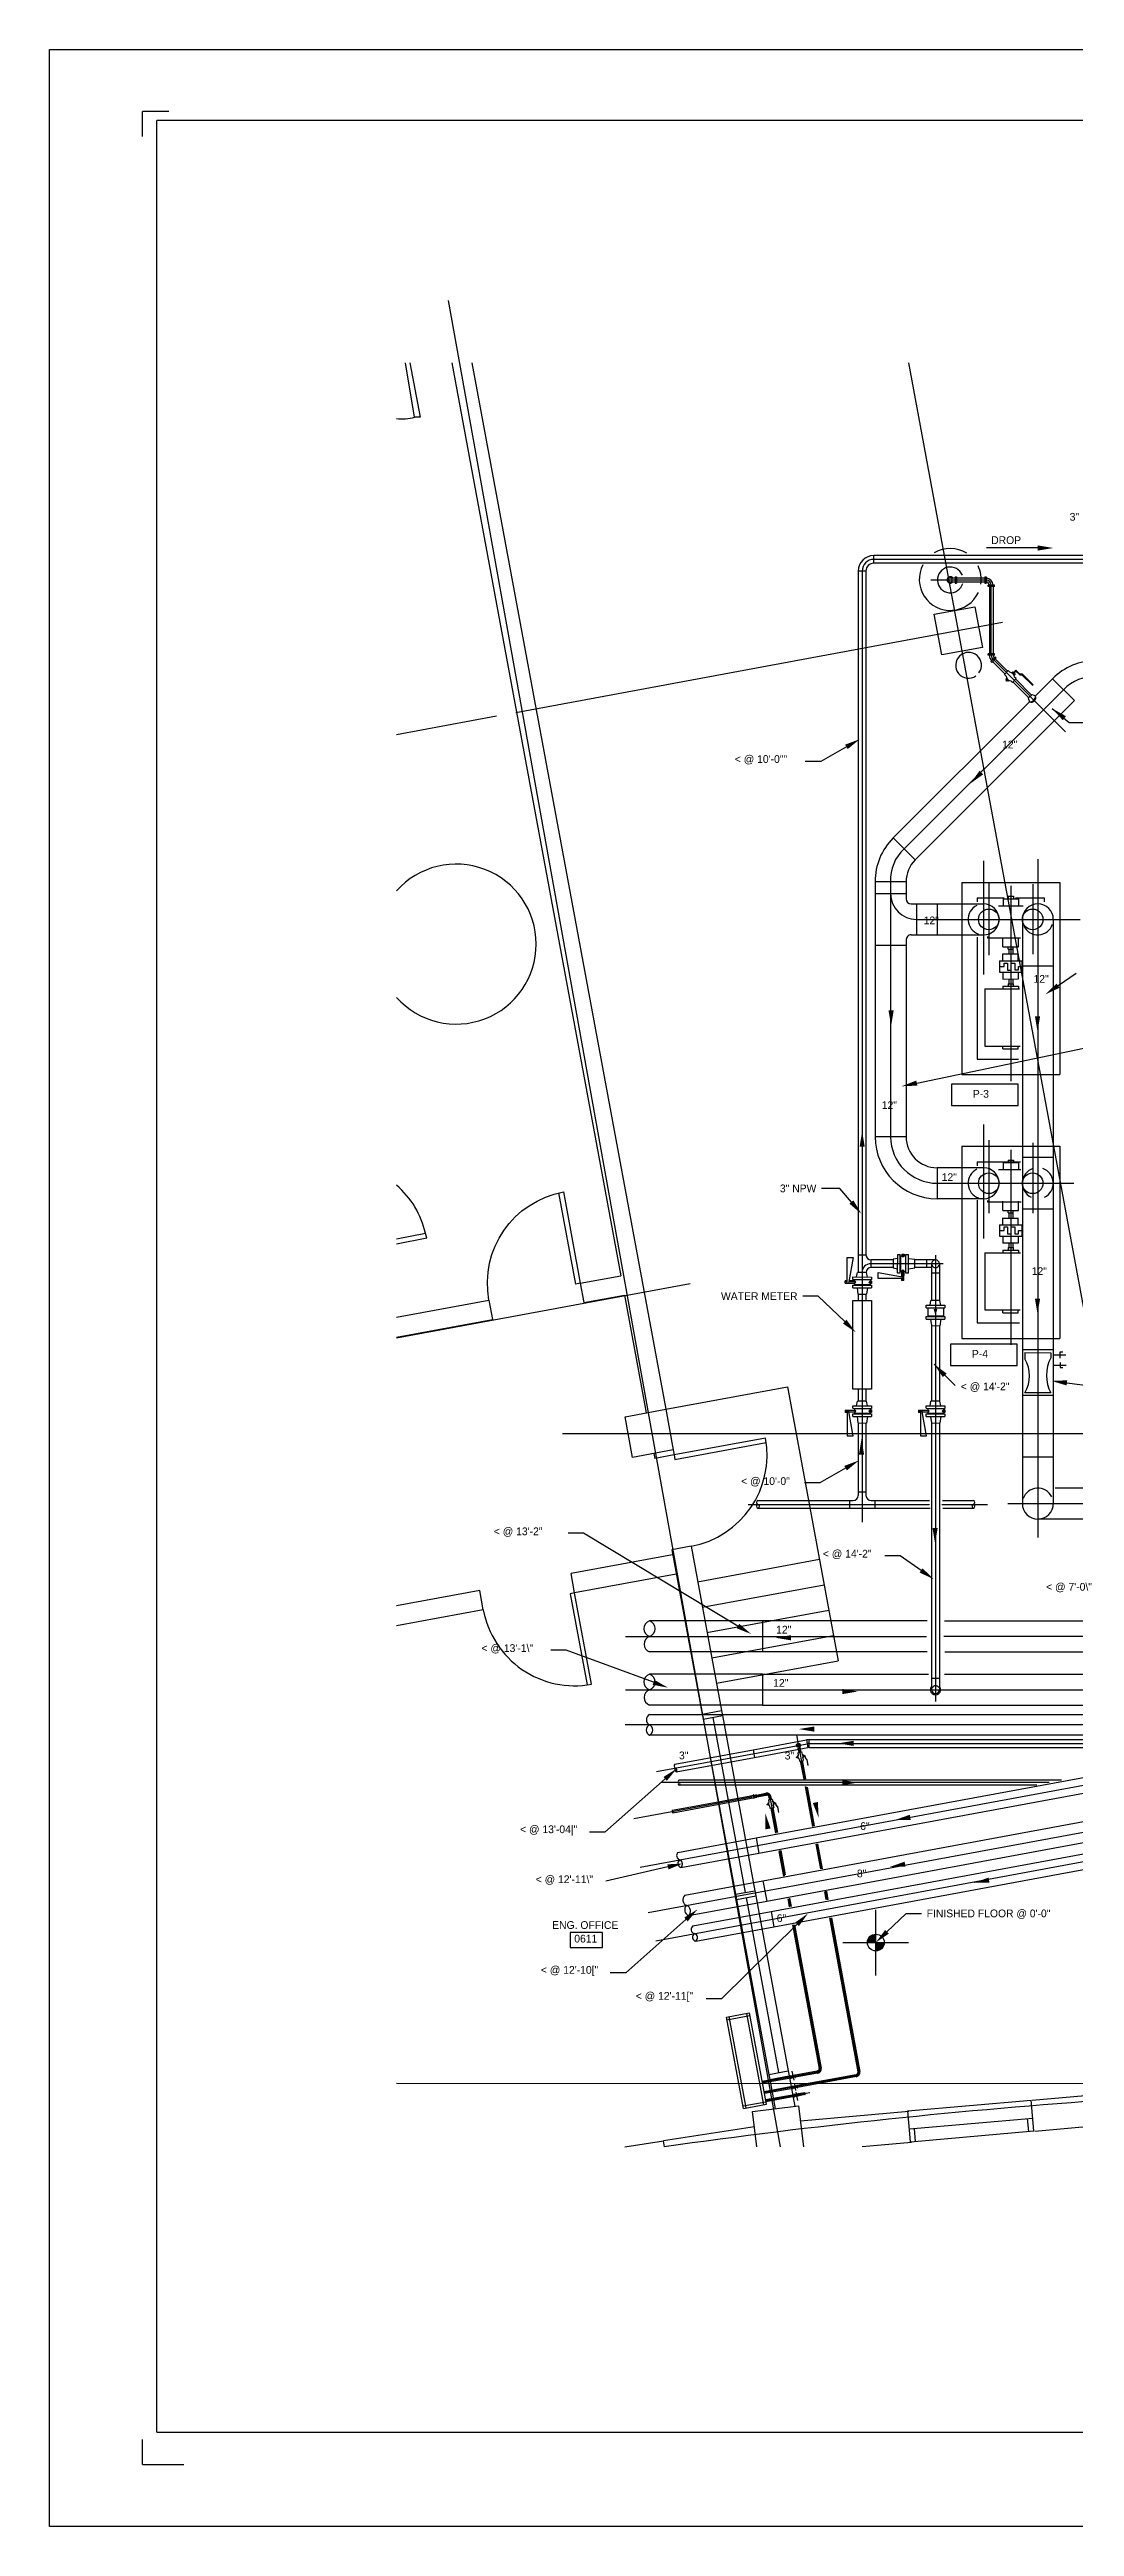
# Model space of a CAD drawing. Extents: x 0 to 1722, y 0 to 1477.
# Drawn here: x 0 to 397, y 0 to 960 of the extents above; entities that cross this region are included whole.
import ezdxf
from ezdxf.enums import TextEntityAlignment as Align

# ---------------------------------------------------------------- set-up
doc = ezdxf.new("R2010")
doc.units = 0
doc.header["$LTSCALE"] = 8.33
for name, pattern in [('CENTER', [0]), ('DASHED2', [0]), ('HIDDEN', [0])]:
    doc.linetypes.add(name, pattern=pattern)
doc.layers.get('0').update_dxf_attribs({"linetype": 'CONTINUOUS'})
for name, color, linetype in [('A-COLLINE', 9, 'CENTER'), ('A-COLUMN', 9, 'CONTINUOUS'), ('A-RMNAME', 9, 'CONTINUOUS'), ('A-WALL', 9, 'CONTINUOUS'), ('JUNK', 7, 'CONTINUOUS'), ('M-CHWNEW', 3, 'CONTINUOUS'), ('M-CL', 9, 'CENTER'), ('M-CWPEXIST', 7, 'DASHED2'), ('M-CWPNEW', 4, 'CONTINUOUS'), ('M-EQPAD', 9, 'CONTINUOUS'), ('M-EQUIP', 5, 'CONTINUOUS'), ('M-MUWATER', 2, 'CONTINUOUS'), ('M-STEAMEXIST', 18, 'HIDDEN'), ('M-TEXT', 2, 'CONTINUOUS'), ('TITLEBLK', 7, 'CONTINUOUS')]:
    doc.layers.add(name, color=color, linetype=linetype)

# ---------------------------------------------------------------- blocks, each defined once
blk = doc.blocks.new('CA-1-8$0$SDOOR')
at = {"color": 0}
for p, q in [((0, 1), (0, 0)), ((0.049, 0), (0.049, 0.999)), ((0, 0), (0.049, 0))]:
    blk.add_line(p, q, dxfattribs=at)
blk.add_arc((0, 0), 1, 0, 90, dxfattribs=at)

msp = doc.modelspace()

# ---------------------------------------------------------------- linework, layer by layer
at = {"color": 0}
msp.add_lwpolyline([(0, 0), (0, 960), (1344, 960), (1344, 0), (0, 0)], close=True, dxfattribs=at)
at = {"layer": 'A-COLLINE', "color": 0}
for p, q in [((154.38, 862.75), (283.09, 147.15)), ((422.01, 356.82), (332.88, 838.61)), ((369.18, 737.87), (180.64, 702.98)), ((173.14, 701.6), (134.45, 694.44)), ((248.15, 481.57), (134.45, 460.54)), ((198.74, 423.66), (1105.46, 423.3)), ((1105.46, 171.3), (134.45, 171.7))]:
    msp.add_line(p, q, dxfattribs=at)
msp.add_arc((586.26, -2329.24), 2500.75, 89.97619, 98.00328, dxfattribs=at)
at = {"layer": 'A-COLUMN', "color": 0}
for p, q in [((342.78, 741.12), (358.52, 744.03)), ((345.69, 725.38), (342.78, 741.12)), ((358.52, 744.03), (361.43, 728.29)), ((361.43, 728.29), (345.69, 725.38)), ((222.98, 430.07), (238.72, 432.98)), ((238.72, 432.98), (241.63, 417.25)), ((225.89, 414.34), (222.98, 430.07)), ((241.63, 417.25), (225.89, 414.34)), ((272.35, 160.82), (290.22, 163.01)), ((274.03, 147.15), (272.35, 160.82)), ((290.22, 163.01), (292.16, 147.15))]:
    msp.add_line(p, q, dxfattribs=at)
at = {"layer": 'A-RMNAME', "color": 0}
for p, q in [((201.7, 230.26), (201.69, 224.38)), ((201.69, 224.38), (214.27, 224.37)), ((214.28, 230.25), (201.7, 230.26)), ((214.27, 224.37), (214.28, 230.25))]:
    msp.add_line(p, q, dxfattribs=at)
at = {"layer": 'A-WALL', "color": 0}
for p, q in [((141.45, 817.48), (137.87, 838.61)), ((139.65, 838.61), (143.55, 817.52)), ((155.92, 838.61), (221.38, 484.75)), ((163.67, 838.61), (238.72, 432.98)), ((143.55, 817.52), (141.45, 817.48)), ((145.63, 501.13), (134.45, 498.93)), ((134.45, 497.15), (146.17, 499.38)), ((146.17, 499.38), (145.63, 501.13)), ((205.65, 481.84), (221.38, 484.75)), ((205.65, 481.84), (207.04, 474.35)), ((134.45, 468.67), (170.25, 475.3)), ((170.25, 475.3), (171.64, 467.8)), ((207.04, 474.35), (222.77, 477.26)), ((222.77, 477.26), (231.22, 431.59)), ((134.45, 460.92), (171.64, 467.8)), ((238.72, 432.98), (285.91, 441.71)), ((285.91, 441.71), (305.56, 335.51)), ((234.13, 415.86), (234.49, 413.89)), ((241.99, 415.28), (234.49, 413.89)), ((241.63, 417.25), (241.99, 415.28)), ((241.39, 376.59), (202.06, 369.31)), ((248.54, 379.88), (241.04, 378.49)), ((241.04, 378.49), (252.82, 314.83)), ((248.54, 379.88), (260.32, 316.22)), ((251.09, 366.11), (298.28, 374.85)), ((203.45, 361.82), (202.06, 369.31)), ((242.78, 369.09), (203.45, 361.82)), ((252.9, 356.28), (300.1, 365.01)), ((166.66, 362.76), (134.45, 356.81)), ((168.05, 355.27), (134.45, 349.05)), ((168.05, 355.27), (166.66, 362.76)), ((254.72, 346.45), (301.92, 355.18)), ((256.54, 336.61), (303.74, 345.35)), ((258.36, 326.78), (305.56, 335.51)), ((252.82, 314.83), (260.32, 316.22)), ((252.82, 314.83), (253.18, 312.86)), ((253.18, 312.86), (260.68, 314.25)), ((253.18, 312.86), (265.73, 245.01)), ((256.93, 313.56), (269.48, 245.71)), ((260.32, 316.22), (260.68, 314.25)), ((260.68, 314.25), (273.23, 246.4)), ((265.73, 245.01), (273.23, 246.4)), ((265.73, 245.01), (266.1, 243.05)), ((266.1, 243.05), (273.6, 244.43)), ((266.1, 243.05), (278.65, 175.2)), ((269.85, 243.74), (282.4, 175.89)), ((273.23, 246.4), (273.6, 244.43)), ((273.6, 244.43), (286.15, 176.59)), ((278.65, 175.2), (286.15, 176.59)), ((278.65, 175.2), (279.01, 173.23)), ((279.01, 173.23), (286.51, 174.62)), ((279.01, 173.23), (281.11, 161.89)), ((286.15, 176.59), (286.51, 174.62)), ((286.51, 174.62), (288.7, 162.82)), ((332.52, 161.03), (380.33, 165.26)), ((332.52, 161.03), (380.33, 165.26)), ((381.39, 153.3), (380.33, 165.26)), ((434.37, 169.9), (380.7, 165.1)), ((273.08, 154.87), (237.86, 149.46)), ((332.89, 160.81), (290.95, 157.06)), ((333.57, 149.08), (332.52, 161.03)), ((333.13, 154.06), (380.95, 158.28)), ((335.57, 149.25), (335.13, 154.23)), ((379.4, 153.13), (378.96, 158.11)), ((435.1, 157.92), (381.77, 153.14)), ((222.84, 147.15), (237.86, 149.46)), ((238.21, 147.15), (237.86, 149.46)), ((333.96, 148.86), (314.89, 147.15)), ((333.57, 149.08), (381.39, 153.3)), ((333.57, 149.08), (381.39, 153.3))]:
    msp.add_line(p, q, dxfattribs=at)
for centre, radius, start, end in [((136.83, 833.92), 17.07, 261.9829, 285.70301), ((157.56, 613.29), 31, 221.79896, 138.20104), ((112.08, 493.79), 34.34, 12.33228, 49.37152)]:
    msp.add_arc(centre, radius, start, end, dxfattribs=at)
at = {"layer": 'JUNK', "color": 0}
for p, q in [((46.18, 936), (36, 936)), ((36, 926.25), (36, 936)), ((36, 24), (36, 33.75)), ((36, 24), (51.98, 24))]:
    msp.add_line(p, q, dxfattribs=at)
at = {"layer": 'M-CHWNEW', "color": 0}
for p, q in [((349, 755.19), (349, 755.19)), ((349, 755.19), (350.89, 755.19)), ((349, 753.69), (350.89, 753.69)), ((350.89, 755.69), (351.4, 755.69)), ((350.89, 755.69), (350.89, 753.19)), ((350.89, 753.19), (351.4, 753.19)), ((351.4, 755.69), (351.4, 753.19)), ((351.4, 755.19), (362.38, 755.19)), ((351.4, 753.69), (362.38, 753.69)), ((362.38, 755.69), (362.88, 755.69)), ((362.38, 755.69), (362.38, 753.19)), ((362.38, 753.19), (362.88, 753.19)), ((362.88, 755.69), (362.88, 753.19)), ((363.64, 751.93), (363.64, 752.43)), ((366.14, 752.43), (363.64, 752.43)), ((366.14, 751.93), (363.64, 751.93)), ((364.14, 751.93), (364.14, 725.74)), ((365.64, 751.93), (365.64, 725.74)), ((366.14, 751.93), (366.14, 752.43)), ((363.64, 725.25), (363.64, 725.74)), ((366.14, 725.74), (363.64, 725.74)), ((366.14, 725.25), (363.64, 725.25)), ((364.67, 722.77), (366.44, 724.54)), ((365.03, 722.41), (364.67, 722.77)), ((365.03, 722.41), (366.8, 724.18)), ((365.38, 722.77), (370.15, 718)), ((366.14, 725.25), (366.14, 725.74)), ((366.8, 724.18), (366.44, 724.54)), ((366.44, 723.83), (371.2, 719.07)), ((369.96, 717.8), (371.4, 719.28)), ((370.6, 717.17), (369.96, 717.8)), ((370.52, 716.04), (370.84, 716.37)), ((371.4, 715.17), (370.52, 716.04)), ((370.84, 715.72), (370.56, 715.43)), ((370.56, 715.43), (370.74, 715.25)), ((370.74, 715.25), (371.03, 715.54)), ((372.04, 718.65), (371.4, 719.28)), ((371.74, 715.51), (371.4, 715.17)), ((373.13, 714.7), (372.49, 715.32)), ((372.85, 718.43), (373.26, 718.85)), ((373.13, 714.7), (374.57, 716.17)), ((373.26, 718.85), (374.14, 717.99)), ((373.29, 714.86), (379.37, 708.78)), ((374.44, 719.41), (373.59, 718.53)), ((374.14, 717.99), (373.72, 717.55)), ((373.77, 718.36), (374.45, 719.05)), ((374.57, 716.17), (373.93, 716.8)), ((374.33, 715.93), (380.44, 709.83)), ((375.95, 717.93), (374.44, 719.41)), ((374.45, 719.05), (375.89, 717.64)), ((375.89, 717.64), (376.87, 717.57)), ((376.94, 717.88), (375.95, 717.93)), ((376.87, 717.57), (380.9, 713.62)), ((381.09, 713.81), (376.94, 717.88)), ((380.9, 713.62), (381.09, 713.81)), ((388.61, 716.14), (382, 709.52)), ((388.61, 716.14), (397.1, 707.65)), ((379.68, 707.21), (326.9, 654.43)), ((397.1, 707.65), (335.39, 645.94)), ((380.66, 710.04), (379.16, 708.57)), ((379.16, 708.57), (379.68, 707.21)), ((380.66, 710.04), (382, 709.52)), ((326.9, 654.43), (335.39, 645.94)), ((319.88, 637.46), (319.88, 538.6)), ((331.87, 637.46), (319.88, 637.46)), ((331.87, 637.46), (331.87, 630.86)), ((319.87, 632.86), (331.87, 632.86)), ((333.87, 628.86), (361.87, 628.86)), ((335.87, 628.86), (335.87, 616.86)), ((343.87, 628.86), (343.87, 616.86)), ((331.88, 614.66), (331.88, 538.6)), ((333.87, 616.86), (361.87, 616.86)), ((376.91, 622.86), (376.91, 396.46)), ((388.91, 622.86), (388.91, 396.46)), ((319.87, 612.86), (331.87, 612.86)), ((376.91, 604.86), (388.91, 604.86)), ((331.88, 538.6), (319.88, 538.6)), ((388.91, 530.6), (376.91, 530.6)), ((361.88, 526.6), (343.88, 526.6)), ((343.88, 526.6), (343.88, 514.6)), ((361.88, 514.6), (343.88, 514.6)), ((388.91, 510.6), (376.91, 510.6)), ((376.91, 456.13), (388.91, 456.13)), ((388.91, 454.16), (393.79, 454.16)), ((391.55, 455.23), (392.56, 455.23)), ((391.55, 452.78), (391.55, 455.23)), ((388.91, 450.11), (393.86, 450.11)), ((391.52, 451.18), (391.52, 449.19)), ((391.52, 449.19), (392.56, 449.19)), ((376.91, 438.46), (388.91, 438.46)), ((388.91, 414.46), (376.91, 414.46)), ((481.84, 402.46), (389.69, 402.46)), ((428.27, 390.46), (382.91, 390.46)), ((272.56, 301.04), (293.22, 304.86)), ((272.56, 301.04), (273.11, 298.09)), ((273.11, 298.09), (293.77, 301.91)), ((273.76, 266.86), (440.96, 297.79)), ((289.28, 298.13), (289.69, 298.21)), ((289.29, 298.1), (289.7, 298.17)), ((289.29, 298.06), (289.7, 298.14)), ((289.97, 298.6), (289.63, 298.54)), ((289.63, 298.54), (289.76, 297.8)), ((290.11, 297.87), (289.76, 297.8)), ((289.92, 299.9), (291.39, 300.17)), ((289.92, 299.9), (290.1, 298.93)), ((290.07, 301.12), (290.29, 299.97)), ((290.34, 297.61), (290.52, 296.64)), ((290.81, 301.27), (291.02, 300.11)), ((291.39, 300.17), (291.57, 299.2)), ((292.15, 299.01), (291.81, 298.94)), ((291.82, 297.88), (292, 296.91)), ((292.28, 298.27), (291.94, 298.21)), ((292.15, 299.01), (292.28, 298.27)), ((292.21, 298.67), (292.67, 298.76)), ((292.21, 298.64), (292.64, 298.72)), ((292.22, 298.6), (292.63, 298.68)), ((292.63, 298.68), (292.78, 297.87)), ((292.64, 298.72), (292.79, 297.91)), ((292.67, 298.76), (292.82, 297.95)), ((292.78, 297.87), (293.39, 297.11)), ((292.79, 297.91), (293.4, 297.15)), ((292.82, 297.95), (293.43, 297.19)), ((293.22, 304.86), (293.77, 301.91)), ((294.31, 304.96), (430.48, 304.96)), ((294.31, 301.96), (294.31, 304.96)), ((294.31, 301.96), (430.48, 301.96)), ((274.85, 260.96), (442.05, 291.89)), ((290.52, 296.64), (292, 296.91)), ((290.89, 296.7), (292.19, 289.67)), ((291.63, 296.84), (292.94, 289.73)), ((293.39, 297.11), (293.79, 294.95)), ((293.4, 297.15), (293.8, 294.99)), ((293.43, 297.19), (293.83, 295.03)), ((271.65, 283.21), (272.64, 283.39)), ((271.65, 283.21), (271.83, 282.22)), ((271.83, 282.22), (272.82, 282.41)), ((272.82, 283.53), (272.62, 283.49)), ((272.62, 283.49), (272.84, 282.32)), ((273.03, 282.35), (272.82, 283.53)), ((272.84, 283.43), (273.71, 283.46)), ((272.84, 282.32), (273.03, 282.35)), ((273.02, 282.44), (273.84, 282.72)), ((273.84, 283.57), (273.69, 283.54)), ((273.69, 283.54), (273.86, 282.66)), ((274, 282.68), (273.84, 283.57)), ((273.85, 283.49), (277.52, 284.17)), ((273.86, 282.66), (274, 282.68)), ((273.99, 282.75), (277.66, 283.43)), ((276.42, 250.23), (455.4, 283.34)), ((277.66, 284.27), (277.51, 284.24)), ((277.51, 284.24), (277.67, 283.36)), ((277.82, 283.38), (277.66, 284.27)), ((277.67, 283.36), (277.82, 283.38)), ((277.89, 279.86), (278.3, 279.94)), ((277.89, 279.83), (278.3, 279.9)), ((277.9, 279.79), (278.31, 279.87)), ((278.58, 280.33), (278.24, 280.27)), ((278.24, 280.27), (278.37, 279.53)), ((278.71, 279.6), (278.37, 279.53)), ((278.52, 281.63), (280, 281.9)), ((278.52, 281.63), (278.7, 280.66)), ((279.49, 283), (278.61, 282.84)), ((278.61, 282.84), (278.63, 282.7)), ((278.63, 282.7), (279.52, 282.86)), ((278.71, 282.71), (278.89, 281.7)), ((278.95, 279.34), (279.13, 278.37)), ((279.13, 278.37), (280.6, 278.64)), ((279.44, 282.85), (279.63, 281.83)), ((279.52, 282.86), (279.49, 283)), ((279.5, 278.43), (281.29, 268.72)), ((280, 281.9), (280.18, 280.93)), ((280.23, 278.57), (282.01, 268.96)), ((280.75, 280.74), (280.41, 280.67)), ((280.42, 279.61), (280.6, 278.64)), ((280.89, 280), (280.55, 279.94)), ((280.75, 280.74), (280.89, 280)), ((280.82, 280.4), (281.28, 280.49)), ((280.82, 280.37), (281.25, 280.45)), ((280.83, 280.33), (281.24, 280.41)), ((281.24, 280.41), (281.39, 279.6)), ((281.25, 280.45), (281.4, 279.64)), ((281.28, 280.49), (281.43, 279.68)), ((281.39, 279.6), (282, 278.84)), ((281.4, 279.64), (282.01, 278.88)), ((281.43, 279.68), (282.04, 278.92)), ((282, 278.84), (282.4, 276.68)), ((282.01, 278.88), (282.41, 276.72)), ((282.04, 278.92), (282.44, 276.76)), ((292.73, 286.77), (295.59, 271.31)), ((293.54, 286.52), (296.3, 271.56)), ((277.87, 242.36), (456.85, 275.47)), ((279.54, 238.35), (471.63, 273.87)), ((273.76, 266.86), (274.85, 260.96)), ((280.63, 232.45), (472.72, 267.97)), ((282.6, 261.66), (284.38, 252.01)), ((283.31, 261.96), (285.04, 252.58)), ((296.87, 264.38), (298.64, 254.82)), ((297.59, 264.6), (299.39, 254.88)), ((276.42, 250.23), (277.87, 242.36)), ((286, 243.31), (286.57, 240.2)), ((286.72, 243.53), (287.32, 240.27)), ((300.28, 245.96), (300.83, 242.96)), ((300.99, 246.25), (301.6, 242.91)), ((279.54, 238.35), (280.63, 232.45)), ((287.86, 233.21), (298.17, 177.5)), ((288.62, 233.23), (298.91, 177.64)), ((302.14, 235.87), (313.19, 176.14)), ((302.91, 235.84), (313.93, 176.27)), ((287.11, 174.55), (276.09, 172.51)), ((287.25, 173.81), (276.23, 171.77)), ((287.25, 174.65), (287.1, 174.62)), ((287.1, 174.62), (287.26, 173.74)), ((287.41, 173.76), (287.25, 174.65)), ((287.72, 174.66), (287.26, 174.57)), ((287.26, 173.74), (287.41, 173.76)), ((287.83, 173.92), (287.4, 173.84)), ((288.73, 174.85), (288, 174.71)), ((288.87, 174.11), (288.13, 173.97)), ((288.87, 174.95), (288.72, 174.92)), ((288.72, 174.92), (288.88, 174.04)), ((289.03, 174.06), (288.87, 174.95)), ((297.45, 176.46), (288.88, 174.87)), ((288.88, 174.04), (289.03, 174.06)), ((297.59, 175.72), (289.02, 174.14)), ((312.47, 175.09), (289.62, 170.86)), ((312.61, 174.35), (289.76, 170.13)), ((297.58, 176.56), (297.44, 176.53)), ((297.44, 176.53), (297.6, 175.65)), ((297.74, 175.67), (297.58, 176.56)), ((297.6, 175.65), (297.74, 175.67)), ((298.98, 177.65), (298.1, 177.49)), ((298.1, 177.49), (298.12, 177.35)), ((298.12, 177.35), (299.01, 177.51)), ((299.01, 177.51), (298.98, 177.65)), ((312.61, 175.19), (312.46, 175.16)), ((312.46, 175.16), (312.62, 174.28)), ((312.77, 174.31), (312.61, 175.19)), ((312.62, 174.28), (312.77, 174.31)), ((314, 176.29), (313.12, 176.12)), ((313.12, 176.12), (313.15, 175.98)), ((313.15, 175.98), (314.03, 176.14)), ((314.03, 176.14), (314, 176.29)), ((287.85, 170.54), (276.83, 168.5)), ((287.99, 169.8), (276.97, 167.76)), ((288.45, 167.35), (277.42, 165.31)), ((288.58, 166.61), (277.56, 164.57)), ((287.99, 170.64), (287.84, 170.61)), ((287.84, 170.61), (288, 169.73)), ((288.15, 169.75), (287.99, 170.64)), ((288.46, 170.65), (288, 170.56)), ((288, 169.73), (288.15, 169.75)), ((288.57, 169.91), (288.14, 169.83)), ((288.58, 167.45), (288.43, 167.42)), ((288.43, 167.42), (288.6, 166.53)), ((288.74, 166.56), (288.58, 167.45)), ((289.05, 167.46), (288.59, 167.37)), ((288.6, 166.53), (288.74, 166.56)), ((289.16, 166.72), (288.73, 166.63)), ((289.48, 170.84), (288.74, 170.7)), ((289.61, 170.1), (288.87, 169.96)), ((290.07, 167.65), (289.33, 167.51)), ((289.61, 170.94), (289.46, 170.91)), ((289.46, 170.91), (289.63, 170.03)), ((290.2, 166.91), (289.46, 166.77)), ((289.77, 170.05), (289.61, 170.94)), ((289.63, 170.03), (289.77, 170.05)), ((290.2, 167.75), (290.05, 167.72)), ((290.05, 167.72), (290.22, 166.83)), ((290.36, 166.86), (290.2, 167.75)), ((292.59, 168.11), (290.21, 167.67)), ((290.22, 166.83), (290.36, 166.86)), ((292.73, 167.37), (290.35, 166.93))]:
    msp.add_line(p, q, dxfattribs=at)
at = {"layer": 'M-CHWNEW', "color": 0, "linetype": 'HIDDEN'}
for p, q in [((377.91, 455.02), (377.91, 452.5)), ((377.91, 455.02), (387.91, 454.93)), ((387.91, 454.93), (387.91, 452.99)), ((387.91, 439.31), (377.91, 439.35))]:
    msp.add_line(p, q, dxfattribs=at)
for centre in [(363.91, 622.86), (380.91, 622.86), (363.92, 520.6), (380.91, 520.6)]:
    msp.add_circle(centre, 4, dxfattribs=at)
at = {"layer": 'M-CHWNEW', "color": 0}
for centre, radius, start, end in [((349, 754.44), 1.25, 36.82907, 313.27678), ((349, 754.44), 0.75, 90, 270), ((349, 754.44), 0.75, 21.03607, 56.96047), ((349, 754.44), 0.75, 310.12198, 345.96957), ((362.64, 752.19), 3, 4.51822, 85.35823), ((362.64, 752.19), 1.5, 9.06485, 80.68564), ((367.14, 725.25), 3, 180, 225), ((367.14, 725.25), 1.5, 180, 225), ((405.58, 699.17), 24, 90, 135), ((372.6, 717.32), 2, 184.17648, 266.99573), ((371.93, 716.65), 2, 4.17648, 86.99573), ((380.36, 708.84), 1.77, 247.39862, 22.60138), ((379.73, 709.48), 2.27, 268.79361, 1.20639), ((343.31, 637.71), 23.42, 134.44976, 180.60787), ((343.87, 637.46), 12, 135, 180), ((333.87, 630.86), 2, 180, 270), ((361.87, 622.86), 6, 270, 90), ((382.91, 622.86), 6, 0, 180), ((333.87, 614.86), 2, 90, 185.7311), ((343.88, 538.6), 24, 180, 270), ((343.88, 538.6), 12, 180, 270), ((361.88, 520.6), 6, 270, 90), ((382.91, 396.46), 6, 180, 0), ((290.96, 298.41), 1.01, 148.68487, 232.27752), ((290.96, 298.41), 1.01, 328.68487, 52.27752), ((294.31, 298.96), 6, 90, 100.48119), ((294.31, 298.96), 3, 90, 100.48119), ((277.94, 282.72), 1.5, 10.48119, 100.48119), ((277.94, 282.72), 0.75, 10.48119, 100.48119), ((279.56, 280.13), 1.01, 148.68487, 232.27752), ((279.56, 280.13), 1.01, 328.68487, 52.27752), ((288.06, 174.34), 0.449, 75.44761, 305.3087), ((288.06, 174.34), 0.375, 100.48119, 280.48119), ((288.06, 174.34), 0.375, 28.05948, 78.71428), ((288.06, 174.34), 0.375, 302.41001, 348.87739), ((297.46, 177.22), 0.75, 280.48119, 10.48119), ((297.46, 177.22), 1.5, 280.48119, 10.48119), ((312.48, 175.86), 0.75, 280.48119, 10.48119), ((312.48, 175.86), 1.5, 280.48119, 10.48119), ((288.81, 170.33), 0.449, 75.44761, 305.3087), ((288.81, 170.33), 0.375, 100.48119, 280.48119), ((288.81, 170.33), 0.375, 28.05948, 78.71428), ((289.4, 167.14), 0.449, 75.44761, 305.3087), ((288.81, 170.33), 0.375, 302.41001, 348.87739), ((289.4, 167.14), 0.375, 100.48119, 280.48119), ((289.4, 167.14), 0.375, 28.05948, 78.71428), ((289.4, 167.14), 0.375, 302.41001, 348.87739), ((292.77, 167.57), 0.203, 123.12062, 257.84177), ((292.55, 167.91), 0.203, 303.12062, 77.84177), ((292.61, 167.54), 0.204, 303.65511, 77.30728)]:
    msp.add_arc(centre, radius, start, end, dxfattribs=at)
at = {"layer": 'M-CHWNEW', "color": 0, "linetype": 'HIDDEN'}
for centre, radius, start, end in [((361.87, 622.86), 6, 115.69615, 251.51437), ((382.91, 622.86), 6, 205.69615, 341.51437), ((361.88, 520.6), 6, 115.69615, 251.51437), ((382.91, 520.6), 6, 108.48563, 244.30385), ((382.91, 520.6), 6, 295.69615, 71.51437), ((366.84, 445.92), 12.88, 329.28062, 30.71915), ((401.63, 446.15), 15.34, 153.49802, 206.5022), ((382.91, 396.46), 6, 25.69615, 161.51437)]:
    msp.add_arc(centre, radius, start, end, dxfattribs=at)
at = {"layer": 'M-CL', "color": 0}
for p, q in [((510.98, 762.39), (319.33, 762.39)), ((314.83, 757.89), (314.83, 389.22)), ((341.5, 754.44), (362.88, 754.44)), ((364.89, 725.25), (364.89, 752.43)), ((365.55, 723.66), (393.6, 695.61)), ((392.85, 711.9), (331.14, 650.19)), ((361.87, 645.58), (361.87, 601.46)), ((382.91, 646.15), (382.91, 383.31)), ((325.88, 637.46), (325.88, 538.6)), ((363.91, 637.14), (363.91, 608.94)), ((372.41, 635.85), (372.41, 560.22)), ((380.91, 636.5), (380.91, 609.36)), ((335.87, 622.86), (399.33, 622.86)), ((361.87, 543.32), (361.87, 499.2)), ((363.91, 537.25), (363.91, 509.04)), ((372.41, 533.59), (372.41, 457.96)), ((380.91, 536.21), (380.91, 509.06)), ((343.88, 520.6), (396.88, 520.6)), ((343.27, 492.78), (343.27, 319.73)), ((346.26, 489.4), (318.13, 489.4)), ((270.69, 396.14), (340.99, 396.14)), ((345.75, 396.14), (363.47, 396.14)), ((371.35, 396.46), (535.01, 396.46)), ((223.17, 344.95), (339.81, 344.95)), ((756.89, 344.95), (346.47, 344.95)), ((223.17, 324.31), (534.61, 324.31)), ((339.13, 324.31), (347, 324.31)), ((1050.16, 310.68), (222.96, 310.68)), ((235.17, 292.59), (293.49, 303.38)), ((289.42, 306.68), (292.57, 289.68)), ((294.31, 303.46), (436, 303.46)), ((228.82, 255.49), (448.45, 296.13)), ((387.33, 288.28), (236.82, 288.28)), ((226.43, 274.33), (277.59, 283.8)), ((231.91, 237.92), (460.72, 280.25)), ((279.07, 282.78), (281.63, 268.94)), ((293.12, 286.7), (295.95, 271.43)), ((234.85, 227.03), (475.77, 271.58)), ((284.74, 252.13), (282.92, 261.97)), ((297.22, 264.52), (299, 254.93)), ((286.93, 240.34), (286.38, 243.3)), ((300.6, 246.28), (301.23, 242.87)), ((288.25, 233.18), (298.56, 177.43)), ((302.51, 235.94), (313.59, 176.06)), ((320.13, 213.59), (320.13, 239.02)), ((307.41, 226.3), (332.84, 226.3)), ((297.66, 176.12), (276.16, 172.14)), ((312.69, 174.75), (276.9, 168.13)), ((287.66, 176.52), (288.32, 172.97)), ((294.53, 168.09), (277.49, 164.94)), ((288.59, 171.52), (289.06, 168.97)), ((289.17, 168.35), (289.79, 165.03))]:
    msp.add_line(p, q, dxfattribs=at)
at = {"layer": 'M-CL', "color": 0, "linetype": 'HIDDEN'}
for p, q in [((289.78, 302.7), (289.89, 302.13)), ((289.94, 301.84), (290.03, 301.33)), ((290.52, 302.83), (290.61, 302.35)), ((290.67, 302), (290.77, 301.47))]:
    msp.add_line(p, q, dxfattribs=at)
at = {"layer": 'M-CL', "color": 0, "linetype": 'CONTINUOUS'}
msp.add_circle((320.13, 226.3), 3.26, dxfattribs=at)
at = {"layer": 'M-CL', "color": 0}
for centre, radius, start, end in [((319.33, 757.89), 4.5, 90, 180), ((362.64, 752.19), 2.25, 6.02917, 83.80568), ((367.14, 725.25), 2.25, 180, 225), ((405.58, 699.17), 18, 90, 135), ((341.62, 638.4), 15.76, 131.63572, 183.44113), ((335.87, 632.86), 10, 180, 270), ((343.88, 538.6), 18, 180, 270), ((318.16, 486.03), 3.38, 89.34683, 180), ((294.31, 298.96), 4.5, 90, 100.48119), ((277.94, 282.72), 1.12, 10.48119, 100.48119), ((297.46, 177.22), 1.12, 280.48119, 10.48119), ((312.48, 175.86), 1.12, 280.48119, 10.48119)]:
    msp.add_arc(centre, radius, start, end, dxfattribs=at)
at = {"layer": 'M-CWPEXIST', "color": 0}
for p, q in [((242.28, 295.43), (272.56, 301.04)), ((242.83, 292.48), (273.11, 298.09)), ((241.37, 277.6), (271.65, 283.21)), ((241.55, 276.62), (271.83, 282.22)), ((243.48, 261.26), (273.76, 266.86)), ((244.57, 255.36), (274.85, 260.96)), ((246.13, 244.62), (276.42, 250.23)), ((247.59, 236.76), (277.87, 242.36)), ((249.26, 232.75), (279.54, 238.35)), ((250.35, 226.85), (280.63, 232.45))]:
    msp.add_line(p, q, dxfattribs=at)
for centre, radius, start, end in [((242.88, 294.78), 0.887, 132.73265, 248.22974), ((243.13, 293.3), 0.874, 131.34402, 249.61836), ((242.22, 293.14), 0.887, 312.73265, 68.22974), ((241.54, 277.38), 0.282, 128.13415, 252.82824), ((241.63, 276.89), 0.282, 127.91762, 253.04477), ((241.38, 276.84), 0.282, 308.13415, 72.82824), ((244.71, 259.99), 1.77, 134.37512, 249.83238), ((245.25, 256.99), 1.77, 130.40396, 247.33906), ((243.51, 256.72), 1.72, 307.91064, 69.83238), ((247.71, 242.87), 2.36, 131.87847, 249.08391), ((248.39, 238.93), 2.32, 131.26752, 249.69486), ((246.03, 238.49), 2.33, 311.87847, 69.08391), ((250.23, 231.4), 1.66, 125.82922, 255.13316), ((250.78, 228.45), 1.66, 125.92997, 255.03242), ((249.38, 228.19), 1.66, 305.82922, 75.13316)]:
    msp.add_arc(centre, radius, start, end, dxfattribs=at)
at = {"layer": 'M-CWPNEW', "color": 0, "linetype": 'HIDDEN'}
for p, q in [((276.17, 350.95), (232.5, 350.95)), ((276.17, 338.95), (232.5, 338.95)), ((276.17, 330.31), (232.5, 330.31)), ((276.17, 318.31), (232.5, 318.31))]:
    msp.add_line(p, q, dxfattribs=at)
at = {"layer": 'M-CWPNEW', "color": 0}
for p, q in [((276.17, 350.95), (276.17, 338.95)), ((340.04, 350.95), (276.17, 350.95)), ((346.7, 350.95), (632, 350.95)), ((340.04, 338.95), (276.17, 338.95)), ((346.93, 338.95), (632, 338.95)), ((276.17, 330.31), (340.5, 330.31)), ((276.17, 330.31), (276.17, 318.31)), ((346.7, 330.31), (540.42, 330.31)), ((276.17, 318.31), (540.42, 318.31))]:
    msp.add_line(p, q, dxfattribs=at)
at = {"layer": 'M-CWPNEW', "color": 0, "linetype": 'HIDDEN'}
msp.add_circle((290.15, 302.76), 0.75, dxfattribs=at)
for start, end in [(157.33756, 298.50436), (329.57197, 118.05747)]:
    msp.add_arc((290.15, 302.76), 0.375, start, end, dxfattribs=at)
at = {"layer": 'M-EQPAD', "color": 0}
for p, q in [((353.41, 637.21), (353.41, 562.75)), ((353.41, 637.21), (391.41, 637.21)), ((391.41, 637.21), (391.41, 562.75)), ((353.41, 562.75), (391.41, 562.75)), ((353.41, 534.95), (353.41, 460.49)), ((353.41, 534.95), (391.41, 534.95)), ((391.41, 534.95), (391.41, 460.49)), ((353.41, 460.49), (391.41, 460.49))]:
    msp.add_line(p, q, dxfattribs=at)
at = {"layer": 'M-EQUIP', "color": 0}
for p, q in [((359.41, 631.21), (369.9, 631.21)), ((359.41, 631.21), (359.41, 629.67)), ((367.65, 628.15), (377.17, 628.15)), ((369.42, 630.86), (375.42, 630.86)), ((369.42, 630.86), (369.42, 628.15)), ((371.42, 631.82), (373.42, 631.82)), ((371.42, 631.82), (371.42, 630.86)), ((373.42, 631.82), (373.42, 630.86)), ((374.29, 631.21), (385.41, 631.21)), ((375.42, 630.86), (375.42, 628.15)), ((385.41, 631.21), (385.41, 629.61)), ((359.41, 616.02), (359.41, 568.75)), ((363.41, 616.2), (363.41, 615.72)), ((363.41, 615.72), (376.17, 615.72)), ((369.41, 612.29), (369.41, 615.86)), ((375.41, 612.29), (375.41, 615.86)), ((368.04, 606.77), (368.04, 602.35)), ((368.04, 606.77), (376.77, 606.77)), ((369.34, 606.77), (369.34, 609.48)), ((369.34, 609.48), (375.34, 609.48)), ((369.41, 612.29), (375.41, 612.29)), ((369.81, 605.93), (371.22, 605.93)), ((369.81, 604.56), (369.81, 605.93)), ((371.22, 605.93), (371.22, 603.22)), ((371.41, 611.33), (371.41, 612.29)), ((371.66, 611.33), (371.66, 609.48)), ((372.59, 605.94), (374.04, 605.94)), ((372.59, 603.22), (372.59, 605.94)), ((373.16, 611.35), (373.16, 609.48)), ((373.41, 611.35), (373.41, 612.29)), ((374.04, 605.94), (374.04, 603.26)), ((375.34, 606.77), (375.34, 609.48)), ((376.77, 606.77), (376.77, 602.35)), ((362.32, 595.94), (362.32, 573.76)), ((362.32, 595.94), (375.87, 595.94)), ((368.04, 604.56), (369.81, 604.56)), ((368.04, 602.35), (376.77, 602.35)), ((369.34, 602.35), (369.34, 599.64)), ((369.41, 596.97), (375.41, 596.97)), ((369.41, 596.97), (369.41, 595.94)), ((371.22, 603.22), (372.59, 603.22)), ((371.41, 597.93), (373.41, 597.93)), ((371.41, 597.93), (371.41, 596.97)), ((371.66, 599.76), (371.66, 597.93)), ((373.16, 599.77), (373.16, 597.93)), ((373.41, 597.93), (373.41, 596.97)), ((374.04, 603.26), (375.46, 603.26)), ((375.34, 602.35), (375.34, 599.64)), ((375.41, 596.97), (375.41, 595.94)), ((375.46, 604.56), (376.77, 604.56)), ((375.46, 603.26), (375.46, 604.56)), ((359.41, 568.75), (375.42, 568.75)), ((362.32, 573.76), (376.02, 573.76)), ((369.3, 572.69), (369.3, 573.76)), ((369.3, 572.69), (375.3, 572.69)), ((375.3, 572.69), (375.3, 573.76)), ((359.41, 528.95), (376.18, 528.95)), ((359.41, 528.95), (359.41, 527.33)), ((369.42, 528.59), (369.42, 525.89)), ((369.42, 528.59), (375.42, 528.59)), ((371.42, 529.55), (371.42, 528.59)), ((371.42, 529.55), (373.42, 529.55)), ((373.42, 529.55), (373.42, 528.59)), ((375.42, 528.59), (375.42, 525.89)), ((367.65, 525.89), (376.29, 525.89)), ((359.41, 513.98), (359.41, 466.49)), ((363.41, 513.93), (363.41, 513.45)), ((363.41, 513.45), (376.41, 513.45)), ((369.41, 510.03), (369.41, 513.6)), ((369.41, 510.03), (375.41, 510.03)), ((371.41, 509.07), (371.41, 510.03)), ((371.66, 509.07), (371.66, 507.1)), ((373.16, 509.08), (373.16, 507.09)), ((373.41, 509.08), (373.41, 510.03)), ((375.41, 510.03), (375.41, 513.6)), ((368.04, 504.51), (376.77, 504.51)), ((368.04, 504.51), (368.04, 500.08)), ((368.04, 502.3), (369.81, 502.3)), ((368.04, 500.08), (376.77, 500.08)), ((369.34, 504.51), (369.34, 507.21)), ((369.34, 500.08), (369.34, 497.38)), ((369.81, 503.67), (371.22, 503.67)), ((369.81, 502.3), (369.81, 503.67)), ((371.22, 503.67), (371.22, 500.96)), ((371.22, 500.96), (372.59, 500.96)), ((372.59, 503.68), (374.04, 503.68)), ((372.59, 500.96), (372.59, 503.68)), ((374.04, 503.68), (374.04, 501)), ((374.04, 501), (375.46, 501)), ((375.34, 504.51), (375.34, 507.21)), ((375.34, 500.08), (375.34, 497.38)), ((375.46, 501), (375.46, 502.3)), ((375.46, 502.3), (376.77, 502.3)), ((376.77, 504.51), (376.77, 500.08)), ((362.32, 493.68), (362.32, 471.5)), ((362.32, 493.68), (376.18, 493.68)), ((369.41, 494.71), (369.41, 493.68)), ((369.41, 494.71), (375.41, 494.71)), ((371.41, 495.67), (373.41, 495.67)), ((371.41, 495.67), (371.41, 494.71)), ((371.66, 497.49), (371.66, 495.67)), ((373.16, 497.51), (373.16, 495.67)), ((373.41, 495.67), (373.41, 494.71)), ((375.41, 494.71), (375.41, 493.68)), ((362.32, 471.5), (376.06, 471.5)), ((369.3, 470.43), (369.3, 471.5)), ((369.3, 470.43), (375.3, 470.43)), ((375.3, 470.43), (375.3, 471.5)), ((359.41, 466.49), (375.82, 466.49)), ((262.27, 197.4), (271.12, 199.04)), ((268.88, 162.01), (262.33, 197.41)), ((262.45, 196.42), (271.3, 198.05)), ((269.86, 162.19), (263.31, 197.59)), ((276.75, 163.47), (270.2, 198.87)), ((277.73, 163.65), (271.18, 199.05)), ((268.7, 163), (277.55, 164.63)), ((268.88, 162.01), (277.73, 163.65))]:
    msp.add_line(p, q, dxfattribs=at)
at = {"layer": 'M-EQUIP', "color": 0, "linetype": 'CONTINUOUS'}
for p, q in [((371.41, 611.33), (373.41, 611.35)), ((369.34, 599.74), (375.34, 599.79)), ((371.41, 509.07), (373.41, 509.08)), ((369.34, 507.12), (375.34, 507.07)), ((369.34, 497.47), (375.34, 497.53))]:
    msp.add_line(p, q, dxfattribs=at)
at = {"layer": 'M-EQUIP', "color": 0}
for centre, radius, start, end in [((348.97, 754.62), 12, 151.79592, 335.15906), ((348.97, 754.62), 12, 57.66891, 121.17882), ((349, 754.44), 5, 21.20097, 344.3275), ((348.97, 754.62), 12, 351.30426, 26.26569), ((356.08, 721.35), 5, 323.77512, 304.19482)]:
    msp.add_arc(centre, radius, start, end, dxfattribs=at)
at = {"layer": 'M-MUWATER', "color": 0}
for p, q in [((510.98, 763.89), (319.33, 763.89)), ((319.33, 760.89), (319.33, 763.89)), ((510.98, 760.89), (319.33, 760.89)), ((313.33, 757.89), (313.33, 486.03)), ((316.33, 757.89), (313.33, 757.89)), ((316.33, 757.89), (316.33, 492.9)), ((309.03, 491.87), (311.38, 491.87)), ((309.03, 481.84), (309.03, 491.87)), ((311.38, 491.87), (309.52, 481.8)), ((316.33, 492.78), (313.33, 492.78)), ((318.2, 490.9), (318.2, 487.9)), ((326.84, 490.9), (318.33, 490.9)), ((328.61, 491.49), (326.84, 491.12)), ((326.84, 491.12), (326.84, 487.68)), ((328.58, 485.8), (328.61, 493.01)), ((328.61, 493.01), (329.61, 493.01)), ((329.58, 485.8), (329.61, 493.01)), ((329.74, 492.52), (330.18, 492.52)), ((329.74, 492.52), (329.74, 486.52)), ((330.18, 493.05), (330.18, 492.52)), ((330.18, 493.05), (331.18, 493.05)), ((330.18, 492.52), (330.68, 492.03)), ((330.68, 493.05), (330.68, 492.03)), ((331.18, 492.52), (330.68, 492.03)), ((331.18, 493.05), (331.18, 492.52)), ((331.18, 492.52), (331.62, 492.52)), ((331.62, 492.52), (331.62, 486.52)), ((331.78, 485.8), (331.81, 493.01)), ((331.81, 493.01), (332.81, 493.01)), ((332.78, 485.8), (332.81, 493.01)), ((332.81, 491.49), (335.31, 491.12)), ((335.28, 487.84), (335.31, 491.12)), ((343.27, 490.9), (335.3, 490.9)), ((339.77, 490.9), (339.77, 487.9)), ((309.03, 482.77), (308.24, 482.75)), ((308.24, 481.84), (308.24, 482.75)), ((309.03, 482.27), (308.24, 482.25)), ((308.24, 481.84), (311.91, 481.72)), ((312.39, 482.22), (309.61, 482.28)), ((311.91, 482.72), (309.7, 482.78)), ((311.18, 483.29), (311.18, 484.29)), ((311.18, 484.29), (318.4, 484.26)), ((311.18, 483.29), (318.4, 483.26)), ((311.18, 480.09), (311.18, 481.09)), ((311.18, 481.09), (318.4, 481.06)), ((311.18, 480.09), (318.4, 480.06)), ((317.9, 483.13), (311.91, 483.13)), ((311.91, 483.13), (311.91, 482.72)), ((311.91, 482.72), (312.39, 482.22)), ((311.91, 481.72), (312.39, 482.22)), ((311.91, 481.72), (311.91, 481.25)), ((317.9, 481.25), (311.91, 481.25)), ((312.71, 484.29), (313.07, 486.03)), ((312.87, 480.09), (313.23, 477.59)), ((316.51, 486.03), (313.07, 486.03)), ((316.87, 484.26), (316.51, 486.03)), ((316.87, 480.06), (316.51, 477.56)), ((317.9, 482.69), (317.42, 482.19)), ((318.43, 482.19), (317.42, 482.19)), ((317.9, 481.69), (317.42, 482.19)), ((317.9, 483.13), (317.9, 482.69)), ((318.43, 482.69), (317.9, 482.69)), ((318.43, 481.69), (317.9, 481.69)), ((317.9, 481.69), (317.9, 481.25)), ((326.84, 487.9), (318.33, 487.9)), ((318.4, 484.26), (318.4, 483.26)), ((318.4, 481.06), (318.4, 480.06)), ((318.43, 482.69), (318.43, 481.69)), ((321.01, 483.65), (321.01, 485.99)), ((321.01, 485.99), (331.07, 484.14)), ((331.03, 483.65), (321.01, 483.65)), ((328.58, 487.32), (326.84, 487.68)), ((329.58, 485.8), (328.58, 485.8)), ((329.74, 486.52), (330.15, 486.52)), ((330.15, 486.53), (330.09, 484.32)), ((330.1, 483.65), (330.12, 482.85)), ((331.03, 482.85), (330.12, 482.85)), ((330.15, 486.52), (330.65, 487.01)), ((330.65, 487.01), (330.59, 484.23)), ((330.6, 483.65), (330.62, 482.85)), ((331.15, 486.52), (330.65, 487.01)), ((331.03, 482.85), (331.15, 486.52)), ((331.15, 486.52), (331.62, 486.52)), ((332.78, 485.8), (331.78, 485.8)), ((332.78, 487.48), (335.28, 487.84)), ((341.5, 487.9), (335.28, 487.9)), ((341.77, 489.4), (341.77, 475.1)), ((341.77, 485.9), (344.77, 485.9)), ((344.77, 489.4), (344.77, 475.1)), ((311.18, 440.76), (311.18, 475.16)), ((311.18, 475.16), (318.4, 475.16)), ((313.23, 477.59), (316.51, 477.56)), ((313.33, 477.59), (313.33, 475.16)), ((316.33, 477.57), (316.33, 475.16)), ((318.4, 475.16), (318.4, 440.76)), ((339.62, 473.37), (346.84, 473.34)), ((339.62, 472.37), (339.62, 473.37)), ((339.62, 472.37), (346.84, 472.34)), ((340.35, 472.21), (340.35, 469.08)), ((346.34, 472.21), (340.35, 472.21)), ((341.15, 473.37), (341.51, 475.1)), ((344.95, 475.1), (341.51, 475.1)), ((345.31, 473.34), (344.95, 475.1)), ((346.34, 472.21), (346.34, 469.08)), ((346.84, 473.34), (346.84, 472.34)), ((339.62, 467.92), (339.62, 468.92)), ((339.62, 468.92), (346.84, 468.9)), ((339.62, 467.92), (346.84, 467.9)), ((346.34, 469.08), (340.35, 469.08)), ((341.3, 467.92), (341.67, 465.42)), ((341.67, 465.42), (344.95, 465.4)), ((341.77, 465.42), (341.77, 436.13)), ((344.77, 465.4), (344.77, 436.13)), ((345.31, 467.9), (344.95, 465.4)), ((346.84, 468.9), (346.84, 467.9)), ((308.24, 432.71), (311.91, 432.82)), ((308.24, 432.71), (308.24, 431.8)), ((309.03, 432.28), (308.24, 432.29)), ((309.03, 432.71), (309.03, 422.68)), ((311.38, 422.68), (309.52, 432.75)), ((312.39, 432.33), (309.61, 432.27)), ((318.4, 440.76), (311.18, 440.76)), ((311.18, 434.39), (318.4, 434.36)), ((311.18, 433.39), (311.18, 434.39)), ((311.18, 433.39), (318.4, 433.36)), ((311.91, 433.23), (311.91, 432.82)), ((317.9, 433.23), (311.91, 433.23)), ((311.91, 432.82), (312.39, 432.32)), ((311.91, 431.82), (312.39, 432.32)), ((312.71, 434.39), (313.07, 436.13)), ((316.51, 436.13), (313.07, 436.13)), ((313.33, 440.76), (313.33, 436.13)), ((316.33, 440.76), (316.33, 436.13)), ((316.87, 434.36), (316.51, 436.13)), ((317.9, 432.79), (317.42, 432.29)), ((317.9, 431.79), (317.42, 432.29)), ((318.43, 432.29), (317.42, 432.29)), ((317.9, 433.23), (317.9, 432.79)), ((318.43, 432.79), (317.9, 432.79)), ((318.4, 434.36), (318.4, 433.36)), ((318.43, 432.79), (318.43, 431.79)), ((336.68, 432.71), (340.35, 432.82)), ((336.68, 432.71), (336.68, 431.8)), ((337.47, 432.28), (336.68, 432.29)), ((337.47, 432.71), (337.47, 422.68)), ((339.81, 422.68), (337.96, 432.75)), ((340.83, 432.33), (338.05, 432.27)), ((339.62, 434.39), (346.84, 434.36)), ((339.62, 433.39), (339.62, 434.39)), ((339.62, 433.39), (346.84, 433.36)), ((340.35, 433.23), (340.35, 432.82)), ((346.34, 433.23), (340.35, 433.23)), ((340.35, 432.82), (340.83, 432.32)), ((340.35, 431.82), (340.83, 432.32)), ((341.15, 434.39), (341.51, 436.13)), ((344.95, 436.13), (341.51, 436.13)), ((345.31, 434.36), (344.95, 436.13)), ((346.34, 432.79), (345.86, 432.29)), ((346.34, 431.79), (345.86, 432.29)), ((346.87, 432.29), (345.86, 432.29)), ((346.34, 433.23), (346.34, 432.79)), ((346.87, 432.79), (346.34, 432.79)), ((346.84, 434.36), (346.84, 433.36)), ((346.87, 432.79), (346.87, 431.79)), ((309.03, 431.78), (308.24, 431.8)), ((309.03, 422.68), (311.38, 422.68)), ((311.91, 431.83), (309.7, 431.76)), ((311.18, 430.19), (311.18, 431.19)), ((311.18, 431.19), (318.4, 431.17)), ((311.18, 430.19), (318.4, 430.17)), ((311.91, 431.82), (311.91, 431.35)), ((317.9, 431.35), (311.91, 431.35)), ((312.87, 430.19), (313.23, 427.69)), ((313.23, 427.69), (316.51, 427.67)), ((313.33, 427.69), (313.33, 399.64)), ((316.33, 427.67), (316.33, 399.64)), ((316.87, 430.17), (316.51, 427.67)), ((317.9, 431.79), (317.9, 431.35)), ((318.43, 431.79), (317.9, 431.79)), ((318.4, 431.17), (318.4, 430.17)), ((337.47, 431.78), (336.68, 431.8)), ((337.47, 422.68), (339.81, 422.68)), ((340.35, 431.83), (338.14, 431.76)), ((339.62, 430.19), (339.62, 431.19)), ((339.62, 431.19), (346.84, 431.17)), ((339.62, 430.19), (346.84, 430.17)), ((340.35, 431.82), (340.35, 431.35)), ((346.34, 431.35), (340.35, 431.35)), ((341.3, 430.19), (341.67, 427.69)), ((341.67, 427.69), (344.95, 427.67)), ((341.77, 427.69), (341.77, 324.31)), ((344.77, 427.67), (344.77, 324.31)), ((345.31, 430.17), (344.95, 427.67)), ((346.34, 431.79), (346.34, 431.35)), ((346.87, 431.79), (346.34, 431.79)), ((346.84, 431.17), (346.84, 430.17)), ((309.95, 397.64), (311.33, 397.64)), ((309.95, 397.64), (309.95, 394.64)), ((309.95, 394.64), (319.7, 394.64)), ((313.33, 401.02), (316.33, 401.02)), ((318.33, 397.64), (319.7, 397.64)), ((319.7, 397.64), (319.7, 394.64)), ((341.77, 328.81), (344.77, 328.81))]:
    msp.add_line(p, q, dxfattribs=at)
at = {"layer": 'M-MUWATER', "color": 0, "linetype": 'HIDDEN'}
for p, q in [((274.47, 397.64), (309.95, 397.64)), ((274.47, 394.64), (309.95, 394.64)), ((319.7, 397.64), (340.97, 397.64)), ((319.7, 394.64), (341.18, 394.64)), ((346.02, 397.64), (357.96, 397.64)), ((346.09, 394.64), (357.96, 394.64))]:
    msp.add_line(p, q, dxfattribs=at)
at = {"layer": 'M-MUWATER', "color": 0}
for centre, radius, start, end in [((319.33, 757.89), 6, 90, 180), ((319.33, 757.89), 3, 90, 180), ((318.33, 492.9), 2, 180, 270), ((343.27, 489.4), 1.5, 0, 180), ((318.33, 485.9), 2, 90, 176.41668), ((343.27, 489.4), 1.5, 203.9503, 339.92012), ((311.33, 399.64), 2, 270, 0), ((318.33, 399.64), 2, 180, 270), ((343.27, 324.31), 2, 147.30302, 32.13531), ((343.27, 324.31), 1.5, 185.63321, 0)]:
    msp.add_arc(centre, radius, start, end, dxfattribs=at)
at = {"layer": 'M-MUWATER', "color": 0, "linetype": 'HIDDEN'}
for centre, radius, start, end in [((274.77, 396.91), 0.821, 114.75454, 248.80422), ((274.77, 395.39), 0.81, 112.12763, 247.87237), ((274.27, 395.39), 0.777, 285.24685, 74.75315), ((358.16, 395.39), 0.777, 105.24685, 254.75315), ((357.66, 396.91), 0.821, 291.19578, 65.24546), ((357.65, 395.39), 0.81, 292.12763, 67.87237), ((343.27, 324.31), 1.5, 34.24029, 150.52175)]:
    msp.add_arc(centre, radius, start, end, dxfattribs=at)
at = {"layer": 'M-MUWATER', "color": 0}
msp.add_solid([(344.01, 471.91), (342.51, 471.91), (343.26, 469.32)], dxfattribs=at)
at = {"layer": 'M-STEAMEXIST', "color": 0}
for p, q in [((232.5, 314.68), (1050.16, 314.68)), ((733.46, 306.68), (232.5, 306.68)), ((392.02, 289.28), (244, 289.28)), ((382.54, 287.28), (243.98, 287.28))]:
    msp.add_line(p, q, dxfattribs=at)
for centre, radius, start, end in [((233.41, 308.68), 2.2, 114.42425, 245.57575), ((233.47, 312.68), 2.22, 115.92864, 244.07136), ((231.52, 308.68), 2.22, 295.92864, 64.07136), ((244.06, 287.78), 0.505, 97.71703, 261.24536), ((244.11, 288.78), 0.514, 102.78281, 256.17958), ((243.84, 287.78), 0.52, 285.45369, 73.50869)]:
    msp.add_arc(centre, radius, start, end, dxfattribs=at)
at = {"layer": 'M-TEXT', "color": 0}
for p, q in [((382.87, 766.81), (363, 766.81)), ((388.49, 704.59), (395.11, 699.15)), ((395.11, 699.15), (401.11, 699.15)), ((298.78, 684), (292.78, 684)), ((308.73, 689.72), (298.78, 684)), ((390.74, 597.18), (397.73, 601.97)), ((336.02, 559.42), (403.15, 573.47)), ((306.2, 518.61), (299.1, 518.61)), ((310.68, 513.31), (306.2, 518.61)), ((297.8, 476.85), (291.8, 476.85)), ((308.08, 466.96), (297.8, 476.85)), ((342.69, 450.49), (350.93, 442.26)), ((394.17, 443.23), (438.95, 437.49)), ((298.47, 404.45), (292.47, 404.45)), ((308.42, 410.18), (298.47, 404.45)), ((206.89, 384.95), (200.89, 384.95)), ((266.71, 348.98), (206.89, 384.95)), ((329.57, 376.21), (323.57, 376.21)), ((337.68, 370.54), (329.57, 376.21)), ((200.19, 339.69), (194.19, 339.69)), ((234, 327.17), (200.19, 339.69)), ((238.51, 289.73), (215.15, 269.09)), ((215.15, 269.09), (209.15, 269.09)), ((239.58, 255.64), (215.55, 250.12)), ((246.59, 235.25), (223.22, 214.6)), ((289.61, 233.39), (260.37, 204.51)), ((324.44, 230.47), (331.84, 237.61)), ((331.84, 237.61), (337.84, 237.61)), ((223.22, 214.6), (217.22, 214.6)), ((260.37, 204.51), (254.37, 204.51))]:
    msp.add_line(p, q, dxfattribs=at)
for points in [[(349.42, 559), (349.42, 550.69), (375.24, 550.69), (375.24, 559)], [(349.05, 458.23), (349.05, 449.92), (374.87, 449.92), (374.87, 458.23)]]:
    msp.add_lwpolyline(points, close=True, dxfattribs=at)
at = {"layer": 'M-TEXT', "color": 0, "linetype": 'HIDDEN'}
for centre, radius, start, end in [((233.37, 347.95), 3.12, 106.2279, 253.7721), ((231.46, 347.95), 3.17, 289.04801, 70.95199), ((233.57, 341.95), 3.19, 109.64947, 250.35053), ((233.37, 327.31), 3.12, 106.2279, 253.7721), ((231.46, 327.31), 3.17, 289.04801, 70.95199), ((233.57, 321.31), 3.19, 109.64947, 250.35053)]:
    msp.add_arc(centre, radius, start, end, dxfattribs=at)
at = {"layer": 'M-TEXT', "color": 0}
for points in [[(382.87, 767.81), (382.87, 765.81), (388.87, 766.81)], [(392.56, 700.06), (393.81, 701.62), (388.49, 704.59)], [(308.23, 690.59), (309.23, 688.86), (313.93, 692.71)], [(361.74, 679.07), (360.32, 680.48), (356.79, 675.53)], [(391.31, 596.35), (390.18, 598), (385.79, 593.79)], [(327.06, 587.56), (325.06, 587.56), (326.06, 581.56)], [(383.79, 585.3), (381.79, 585.3), (382.79, 579.3)], [(336.23, 558.44), (335.82, 560.4), (330.15, 558.19)], [(313.85, 534.74), (315.85, 534.74), (314.85, 540.74)], [(311.45, 513.96), (309.92, 512.67), (314.56, 508.73)], [(383.79, 475.82), (381.79, 475.82), (382.79, 469.82)], [(308.77, 467.68), (307.38, 466.24), (312.4, 462.8)], [(346.12, 445.47), (347.56, 446.85), (342.69, 450.49)], [(394.04, 442.24), (394.3, 444.22), (388.22, 443.99)], [(307.92, 411.04), (308.92, 409.31), (313.62, 413.17)], [(313.59, 415.43), (315.59, 415.43), (314.59, 421.43)], [(344.1, 387), (342.1, 387), (343.1, 381)], [(338.25, 371.36), (337.11, 369.72), (342.6, 367.1)], [(267.22, 349.83), (266.19, 348.12), (271.85, 345.89)], [(287.26, 343.45), (287.26, 345.45), (281.26, 344.45)], [(234.35, 328.11), (233.65, 326.23), (239.63, 325.09)], [(307.2, 324.6), (307.2, 322.6), (313.2, 323.6)], [(296.27, 308.05), (296.27, 310.05), (290.27, 309.05)], [(311.5, 302.51), (311.5, 304.51), (305.5, 303.51)], [(237.85, 290.48), (239.17, 288.98), (243.01, 293.71)], [(307.2, 289.31), (307.2, 287.31), (313.2, 288.31)], [(297.69, 280.8), (295.73, 280.38), (297.99, 274.73)], [(277.39, 270.2), (279.36, 270.54), (277.37, 276.28)], [(333.65, 273.87), (333.3, 275.84), (327.57, 273.8)], [(239.36, 256.61), (239.81, 254.66), (245.43, 256.98)], [(331.64, 255.69), (331.29, 257.66), (325.56, 255.62)], [(364.18, 249.52), (363.83, 251.49), (358.1, 249.45)], [(245.93, 236), (247.25, 234.5), (251.08, 239.22)], [(288.91, 234.1), (290.32, 232.68), (293.88, 237.61)], [(325.14, 229.75), (323.75, 231.19), (320.13, 226.3)], [(320.13, 229.56), (316.87, 226.3), (320.13, 226.3), (316.87, 226.3)], [(317.82, 228.61), (316.87, 226.3), (320.13, 229.56), (316.87, 226.3)], [(320.13, 223.05), (323.38, 226.3), (320.13, 226.3), (323.38, 226.3)], [(322.43, 224), (323.38, 226.3), (320.13, 223.05), (323.38, 226.3)]]:
    msp.add_solid(points, dxfattribs=at)
at = {"layer": 'TITLEBLK', "color": 0}
for p, q in [((1292.94, 932.51), (41.61, 932.51)), ((41.61, 36.51), (41.61, 932.51)), ((41.61, 36.51), (1292.94, 36.51))]:
    msp.add_line(p, q, dxfattribs=at)

# ---------------------------------------------------------------- block references
at = {"layer": 'A-WALL', "color": 0, "yscale": 36}
for p, xscale, rotation in [((205.65, 481.84), -36, 10.48119268505727), ((241.99, 415.28), 36, 280.4811926850573), ((203.45, 361.82), 36, 190.4811926850572)]:
    msp.add_blockref('CA-1-8$0$SDOOR', p, dxfattribs=dict(at, xscale=xscale, rotation=rotation))

# ---------------------------------------------------------------- texts
at = {"layer": 'A-RMNAME', "color": 0}
for s, p in [('ENG. OFFICE', (194.74, 231.61)), ('0611', (203.3, 226.33))]:
    msp.add_text(s, height=3, rotation=359.93358, dxfattribs=at).set_placement(p)
at = {"layer": 'M-TEXT', "color": 0}
for s, p in [('3" NPW', (409.39, 778.9)), ('3" NPW', (297.1, 518.61)), ('WATER METER', (289.8, 476.85)), ('3"', (247.52, 298.85)), ('3"', (288.5, 298.76))]:
    msp.add_text(s, height=3, dxfattribs=at).set_placement(p, align=Align.MIDDLE_RIGHT)
for s, p in [('DROP', (364.84, 768.35)), ('12"', (369.07, 689.15)), ('12"', (338.67, 620.97)), ('12"', (381.24, 598.29)), ('12"', (322.45, 549.38)), ('P-3', (357.73, 553.75)), ('12"', (345.66, 521.47)), ('12"', (380.55, 485.04)), ('P-4', (357.37, 452.98)), ('12"', (281.52, 346.08)), ('12"', (280.37, 325.46)), ('6"', (314.09, 269.96)), ('8"', (312.8, 251.59)), ('6"', (281.75, 234.26))]:
    msp.add_text(s, height=3, dxfattribs=at).set_placement(p)
for s, p in [('< @ 10\'-0""', (265.5, 685.01)), ('< @ 14\'-2"', (353.05, 441.85)), ('< @ 10\'-0"', (267.96, 405.16)), ('< @ 13\'-2"', (172.13, 385.69)), ('< @ 14\'-2"', (299.62, 377.02)), ('< @ 7\'-0\\"', (386.14, 364.18)), ('< @ 13\'-1\\"', (167.37, 340.43)), ('< @ 13\'-04|"', (182.31, 270.21)), ('< @ 12\'-11\\"', (188.36, 250.83)), ('FINISHED FLOOR @ 0\'-0"', (339.84, 237.61)), ('< @ 12\'-10["', (190.38, 215.72)), ('< @ 12\'-11["', (227.12, 205.63))]:
    msp.add_text(s, height=3, dxfattribs=at).set_placement(p, align=Align.MIDDLE_LEFT)

doc.saveas('drawing.dxf')
